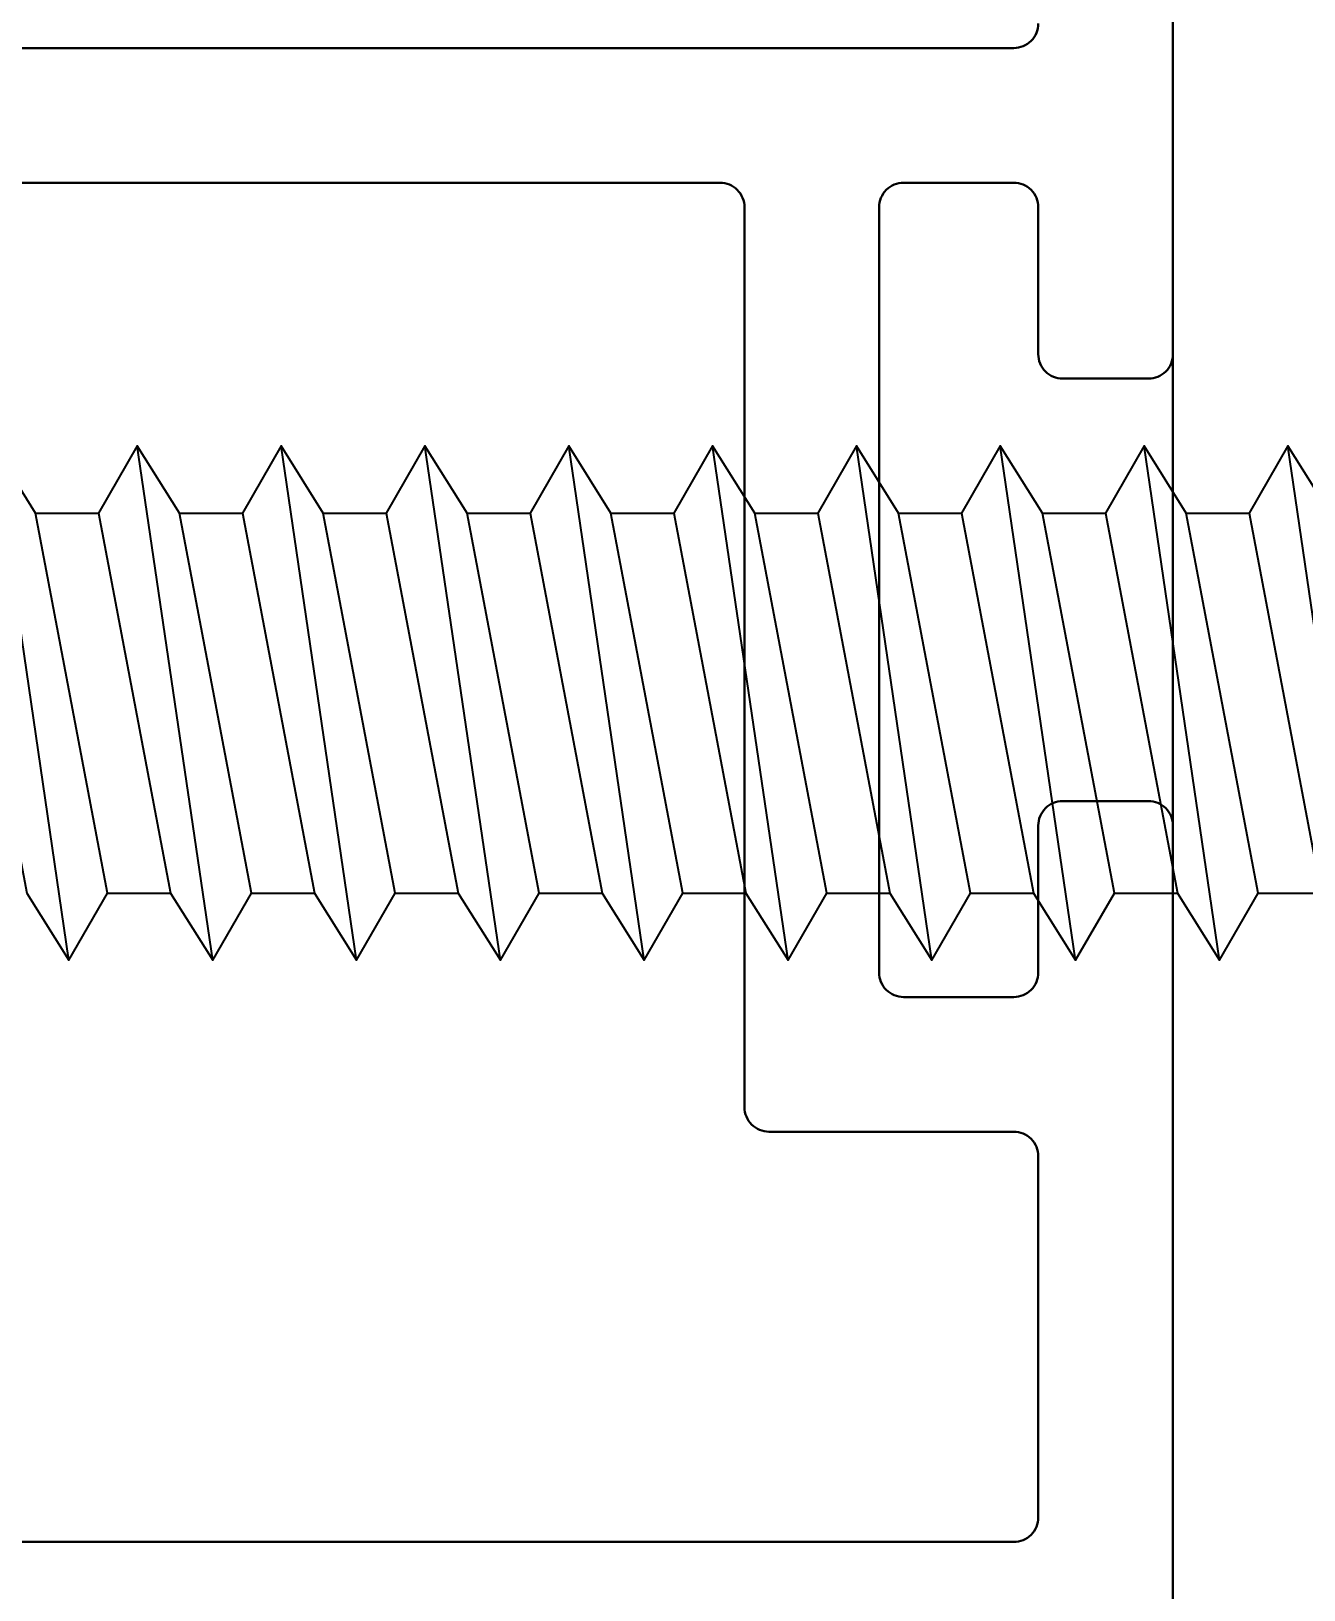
# Model space of a CAD drawing. Header units: millimetres. Extents: x -547695 to 905972, y -1055718 to 167349.
# Drawn here: x -513670.5 to -513595.6, y -1031198.1 to -1031106.5 of the extents above; entities that cross this region are included whole.
import ezdxf
from ezdxf import colors
from ezdxf.entities.mleader import LeaderData, LeaderLine
from ezdxf.math import Vec2, Vec3

# ---------------------------------------------------------------- set-up
doc = ezdxf.new("R2010")
doc.units = ezdxf.units.MM
for name, color, linetype, lineweight in [('A-SYMBOLS', 10, 'Continuous', 13), ('View-XTD-CT Cua$0$View-XĐL-CT Cửa$0$KT-NetThay', 7, 'Continuous', 18), ('View-XTD-CT Cua$0$View-XĐL-CT Cửa$0$Profile - Vietduc', 14, 'Continuous', 30)]:
    doc.layers.add(name, color=color, linetype=linetype, lineweight=lineweight)
doc.layers.add('View-XTD-CT Cua$0$View-XĐL-CT Cửa$0$Screw', color=253, linetype='Continuous')
doc.styles.add('VTK_Arial', font='arial.ttf', dxfattribs={"width": 0.8})

# ---------------------------------------------------------------- blocks, each defined once
blk = doc.blocks.new('View-XTD-CT Cua$0$View-XĐL-CT Cửa$0$ph sd 4.2x25 (elev)')
at = {"layer": 'View-XTD-CT Cua$0$View-XĐL-CT Cửa$0$Screw'}
for points in [[(5.979, -2.1), (6.295, -1.552), (5.707, 1.552), (5.363, 2.1), (5.047, 1.552), (5.635, -1.552), (5.979, -2.1), (5.363, 2.1)], [(7.154, -2.1), (7.47, -1.552), (6.882, 1.552), (6.538, 2.1), (6.222, 1.552), (6.81, -1.552), (7.154, -2.1), (6.538, 2.1)], [(8.329, -2.1), (8.645, -1.552), (8.057, 1.552), (7.713, 2.1), (7.397, 1.552), (7.985, -1.552), (8.329, -2.1), (7.713, 2.1)], [(9.504, -2.1), (9.82, -1.552), (9.232, 1.552), (8.888, 2.1), (8.572, 1.552), (9.16, -1.552), (9.504, -2.1), (8.888, 2.1)], [(10.679, -2.1), (10.995, -1.552), (10.407, 1.552), (10.063, 2.1), (9.747, 1.552), (10.335, -1.552), (10.679, -2.1), (10.063, 2.1)], [(11.854, -2.1), (12.17, -1.552), (11.582, 1.552), (11.238, 2.1), (10.922, 1.552), (11.51, -1.552), (11.854, -2.1), (11.238, 2.1)], [(13.029, -2.1), (13.345, -1.552), (12.757, 1.552), (12.413, 2.1), (12.097, 1.552), (12.685, -1.552), (13.029, -2.1), (12.413, 2.1)], [(14.204, -2.1), (14.52, -1.552), (13.932, 1.552), (13.588, 2.1), (13.272, 1.552), (13.86, -1.552), (14.204, -2.1), (13.588, 2.1)], [(15.379, -2.1), (15.695, -1.552), (15.107, 1.552), (14.763, 2.1), (14.447, 1.552), (15.035, -1.552), (15.379, -2.1), (14.763, 2.1)], [(16.554, -2.1), (16.87, -1.552), (16.282, 1.552), (15.938, 2.1), (15.622, 1.552), (16.21, -1.552), (16.554, -2.1), (15.938, 2.1)], [(5.707, 1.552), (6.222, 1.552)], [(6.882, 1.552), (7.397, 1.552)], [(8.057, 1.552), (8.572, 1.552)], [(9.232, 1.552), (9.747, 1.552)], [(10.407, 1.552), (10.922, 1.552)], [(11.582, 1.552), (12.097, 1.552)], [(12.757, 1.552), (13.272, 1.552)], [(13.932, 1.552), (14.447, 1.552)], [(15.107, 1.552), (15.622, 1.552)], [(6.295, -1.552), (6.81, -1.552)], [(7.47, -1.552), (7.985, -1.552)], [(8.645, -1.552), (9.16, -1.552)], [(9.82, -1.552), (10.335, -1.552)], [(10.995, -1.552), (11.51, -1.552)], [(12.17, -1.552), (12.685, -1.552)], [(13.345, -1.552), (13.86, -1.552)], [(14.52, -1.552), (15.035, -1.552)], [(15.695, -1.552), (16.21, -1.552)]]:
    blk.add_lwpolyline(points, dxfattribs=at)
blk = doc.blocks.new('View-XTD-CT Cua$0$View-XĐL-CT Cửa$0$A$C77827696')
at = {"layer": 'View-XTD-CT Cua$0$View-XĐL-CT Cửa$0$Profile - Vietduc'}
for points in [[(-2325.647, 5411.917, 0.414214), (-2324.647, 5410.917), (-2262.647, 5410.917, 0.414214), (-2261.647, 5411.917)], [(-2256.147, 5457.917), (-2256.147, 5398.417, -0.414214), (-2257.147, 5397.417), (-2260.647, 5397.417, -0.414214), (-2261.647, 5398.417), (-2261.647, 5404.417, 0.414214), (-2262.647, 5405.417), (-2267.147, 5405.417, 0.414214), (-2268.147, 5404.417), (-2268.147, 5373.167, 0.414214), (-2267.147, 5372.167), (-2262.647, 5372.167, 0.414214), (-2261.647, 5373.167), (-2261.647, 5379.167, -0.414214), (-2260.647, 5380.167), (-2257.147, 5380.167, -0.414214), (-2256.147, 5379.167), (-2256.147, 5345.417, -0.414214)]]:
    blk.add_lwpolyline(points, format="xyb", dxfattribs=at)
blk.add_lwpolyline([(-2256.147, 5458.917), (-2256.147, 5308.917), (-1956.147, 5308.917), (-1956.147, 5458.917)], close=True, dxfattribs=at)
blk.add_lwpolyline([(-2262.647, 5349.917, 0.414214), (-2261.647, 5350.917), (-2261.647, 5365.667, 0.414214), (-2262.647, 5366.667), (-2272.647, 5366.667, -0.414214), (-2273.647, 5367.667), (-2273.647, 5404.417, 0.414214), (-2274.647, 5405.417), (-2324.647, 5405.417, 0.414214), (-2325.647, 5404.417), (-2325.647, 5350.917, 0.414214), (-2324.647, 5349.917)], format="xyb", close=True, dxfattribs=at)
at = {"layer": 'View-XTD-CT Cua$0$View-XĐL-CT Cửa$0$Screw', "xscale": 4.999999999999999, "yscale": 4.999999999999999, "zscale": 4.999999999999999}
blk.add_blockref('View-XTD-CT Cua$0$View-XĐL-CT Cửa$0$ph sd 4.2x25 (elev)', (-2331.139, 5384.168), dxfattribs=at)

msp = doc.modelspace()

# ---------------------------------------------------------------- leaders
at = {"layer": 'A-SYMBOLS'}
ml = msp.add_multileader_mtext('Standard', dxfattribs=at)
ml.set_content('MOTOR', color=7, style='VTK_Arial')
ml.set_leader_properties()
ml.build(insert=Vec2(0, 0))
ml.multileader.update_dxf_attribs({"text_top_attachment_type": 0, "text_bottom_attachment_type": 0, "arrow_head_size": 80, "scale": 40})
ctx = ml.context
ctx.base_point, ctx.scale, ctx.char_height, ctx.arrow_head_size, ctx.landing_gap_size, ctx.plane_origin = Vec3(-523243.417, -1031154.621), 40, 100, 80, 80, Vec3(-525181.718, -1030978.273)
notes = []
notes.append((ctx, [(0, (1, 1, 0), (-523315.955, -1031154.621), (1, 0), 72.539, [(0, [(-523480.552, -1030945.202)], 256, [])])]))
ctx.mtext.insert, ctx.mtext.width, ctx.mtext.flow_direction = Vec3(-523163.417, -1031103.768), 760.16344, 5
for ctx, leaders in notes:
    for number, flags, end, landing, length, lines in leaders:
        leader = LeaderData()
        leader.index, (leader.has_last_leader_line, leader.has_dogleg_vector, leader.attachment_direction) = number, flags
        leader.last_leader_point, leader.dogleg_vector, leader.dogleg_length = Vec3(end), Vec3(landing), length
        for number, points, colour, breaks in lines:
            line = LeaderLine()
            line.index, line.vertices, line.color, line.breaks = number, Vec3.list(points), colors.encode_raw_color(colour), breaks
            leader.lines.append(line)
        ctx.leaders.append(leader)

# ---------------------------------------------------------------- next in the draw order: block references
at = {"layer": 'View-XTD-CT Cua$0$View-XĐL-CT Cửa$0$KT-NetThay', "xscale": 1.44, "yscale": 1.44, "zscale": 1.44}
msp.add_blockref('View-XTD-CT Cua$0$View-XĐL-CT Cửa$0$A$C77827696', (-510354.47, -1038899.165), dxfattribs=at)

doc.saveas('drawing.dxf')
